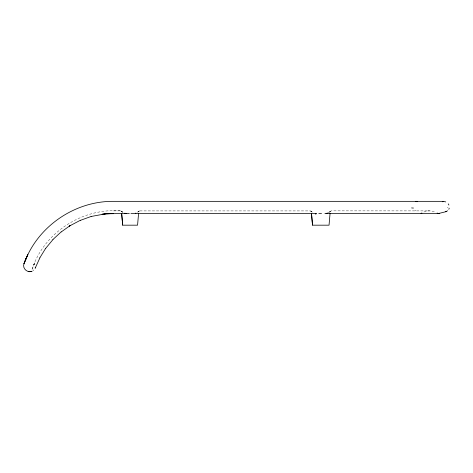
<?xml version="1.0" encoding="UTF-8"?>
<svg xmlns="http://www.w3.org/2000/svg" width="473" height="473" viewBox="0 0 473 473"><rect width="100%" height="100%" fill="white"/><g stroke="black" fill="none" stroke-linecap="round" stroke-linejoin="round"><path stroke-width="0.35" stroke-dasharray="2.37 1.77" d="M448.114 207.535L447.245 207.351M138.713 211.939L139.074 211.171L137.98 211.91L139.902 210.852M330.189 211.945L330.509 211.224L331.372 210.857L429.342 210.893L428.189 210.917M33.548 264.372L34.878 264.058L33.559 264.312M139.157 211.112L138.607 211.656L138.902 211.289M34.612 262.84L31.868 270.012C43.41 232.958 81.859 207.919 120.331 210.852L122.259 211.916L121.076 211.112L121.514 211.939M330.461 211.242L328.806 212.436M413.692 208.286L411.593 208.806M330.308 211.354L328.581 212.584M137.501 212.211L138.654 211.461M411.327 207.813L413.514 207.541M138.098 211.833L138.53 211.549M423.897 212.016C427.509 210.331 431.814 210.586 435.42 212.158M113.431 210.893L120.361 210.875M139.837 210.905L310.235 210.911M310.164 210.857L311.908 211.851M121.2 211.2L123.045 212.407M122.129 211.827L122.732 212.211M121.531 211.431L121.1 211.135M121.289 211.26L121.626 211.656L121.33 211.289M312.316 212.141L310.98 211.165M310.909 211.118L311.376 211.963M415.791 210.662L415.448 210.698L415.791 210.662"/><path stroke-width="0.71" d="M138.589 213.412L137.566 225.178L122.696 225.178L121.65 213.412L122.696 225.178M330.059 213.412L329.037 225.178L312.535 225.178L311.482 213.412L312.535 225.178M449.226 208.191L448.806 209.297M32.134 271.141L32.253 271.082M24.07 263.485C22.042 268.02 26.937 272.886 31.472 271.478L30.987 271.597L31.336 271.514M25.341 260.245L27.83 254.734C26.222 257.679 20.723 271.804 26.523 257.507C41.305 223.924 76.738 201.025 113.431 201.344L443.018 201.344M24.49 262.385L25.158 260.688M25.483 259.914L26.594 257.347M35.44 267.6L39.88 257.891M421.011 213.406L421.579 213.152M39.815 257.856L45.645 248.366M45.775 248.272L52.958 239.58M33.471 270.266L33.624 270.13M52.911 239.539L61.106 231.936M61.236 231.924L70.365 225.438L69.194 226.159L80.416 220.258M447.576 210.781L445.944 211.685L438.92 213.429L439.311 213.335M421.963 213.063L421.502 213.288M327.919 213.033L326.08 213.429M80.511 220.312L91.076 216.492M30.668 271.396L28.652 271.579M135.934 213.116L135.538 213.258M31.135 271.567L31.478 271.472M91.118 216.48L105.674 213.796L129.306 213.429M102.186 214.287L105.674 213.796M416.683 201.699L417.085 201.616M416.104 201.374L415.442 201.427L416.624 201.344M29.604 271.656L29.976 271.626M30.319 271.656L30.822 271.62M102.174 214.198L113.431 213.429M130.926 213.429L316.644 213.429M318.808 213.429L321.534 213.429M324.898 213.429L437.767 213.429M126.108 213.429L126.675 213.429M126.179 213.429L124.606 213.228M443.467 201.362L445.767 201.918M438.028 213.406L437.141 213.063M448.233 203.869L448.912 205.057M35.304 267.83L35.179 268.114L35.304 267.83M442.521 201.705L442.929 201.693L442.521 201.705M446.311 211.537L445.944 211.685L446.311 211.537M439.18 213.323L438.82 213.429L439.18 213.323M417.139 201.693L416.618 201.616L417.109 201.652M315.952 213.926L315.461 213.879L315.97 213.967"/></g></svg>
